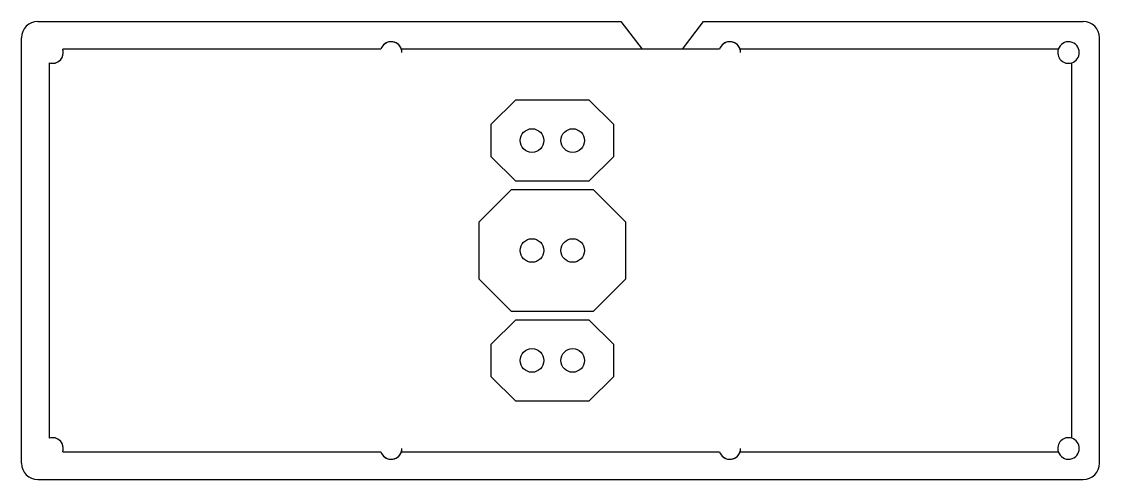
# Model space of a CAD drawing. Extents: x -132 to 132, y -56 to 56.
import ezdxf

# ---------------------------------------------------------------- set-up
doc = ezdxf.new("R2010")
doc.units = 0
doc.layers.get('0').update_dxf_attribs({"linetype": 'continuous'})

# ---------------------------------------------------------------- blocks, each defined once
blk = doc.blocks.new('SHAPE')
at = {"color": 0}
for p, q in [((-128.43, 56.23), (14.83, 56.23)), ((14.83, 56.23), (20.05, 49.42)), ((29.95, 49.42), (35.17, 56.23)), ((35.17, 56.23), (128.43, 56.23)), ((-132.43, -52.23), (-132.43, 52.23)), ((132.43, -52.23), (132.43, 52.23)), ((-44.13, 49.42), (-122.3, 49.42)), ((20.05, 49.42), (-39.08, 49.42)), ((39.08, 49.42), (-39.08, 49.42)), ((39.08, 49.42), (29.95, 49.42)), ((122.3, 49.42), (44.13, 49.42)), ((-125.62, 46.1), (-125.62, -46.1)), ((125.62, -46.1), (125.62, 46.1)), ((-17, 31), (-11, 37)), ((-11, 37), (7, 37)), ((7, 37), (13, 31)), ((-17, 23), (-17, 31)), ((13, 31), (13, 23)), ((-11, 17), (-17, 23)), ((13, 23), (7, 17)), ((7, 17), (-11, 17)), ((-20, 7), (-12, 15)), ((-12, 15), (8, 15)), ((8, 15), (16, 7)), ((-20, -7), (-20, 7)), ((16, 7), (16, -7)), ((-12, -15), (-20, -7)), ((16, -7), (8, -15)), ((8, -15), (-12, -15)), ((-17, -23), (-11, -17)), ((-11, -17), (7, -17)), ((7, -17), (13, -23)), ((-17, -31), (-17, -23)), ((13, -23), (13, -31)), ((-11, -37), (-17, -31)), ((13, -31), (7, -37)), ((7, -37), (-11, -37)), ((-122.3, -49.42), (-44.13, -49.42)), ((-39.08, -49.42), (39.08, -49.42)), ((44.13, -49.42), (122.3, -49.42)), ((-128.43, -56.23), (128.43, -56.23))]:
    blk.add_line(p, q, dxfattribs=at)
for centre in [(-7, 27), (3, 27), (-7, 0), (3, 0), (-7, -27), (3, -27)]:
    blk.add_circle(centre, 2.9, dxfattribs=at)
for centre, radius, start, end in [((-128.43, 52.23), 4, 90, 180), ((128.43, 52.23), 4, 0, 90), ((-41.61, 48.62), 2.65, 17.571, 162.429), ((-41.61, 48.62), 2.65, 0, 162.429), ((41.61, 48.62), 2.65, 17.571, 162.429), ((41.61, 48.62), 2.65, 0, 162.429), ((124.83, 48.62), 2.65, 0, 162.429), ((-124.83, 48.62), 2.65, -107.571, 17.571), ((-124.83, 48.62), 2.65, -107.571, 0), ((-124.83, 48.62), 2.65, 0, 17.571), ((-41.61, 48.62), 2.65, 0, 17.571), ((41.61, 48.62), 2.65, 0, 17.571), ((124.83, 48.62), 2.65, 162.429, -72.429), ((124.83, 48.62), 2.65, -72.429, 0), ((-124.83, -48.62), 2.65, -17.571, 107.571), ((-124.83, -48.62), 2.65, 0, 107.571), ((124.83, -48.62), 2.65, 72.429, -162.429), ((124.83, -48.62), 2.65, 0, 72.429), ((-124.83, -48.62), 2.65, -17.571, 0), ((-41.61, -48.62), 2.65, -162.429, 0), ((-41.61, -48.62), 2.65, -162.429, -17.571), ((-41.61, -48.62), 2.65, -17.571, 0), ((41.61, -48.62), 2.65, -162.429, 0), ((41.61, -48.62), 2.65, -162.429, -17.571), ((41.61, -48.62), 2.65, -17.571, 0), ((124.83, -48.62), 2.65, -162.429, 0), ((-128.43, -52.23), 4, -180, -90), ((128.43, -52.23), 4, -90, 0)]:
    blk.add_arc(centre, radius, start, end, dxfattribs=at)

msp = doc.modelspace()

# ---------------------------------------------------------------- block references
msp.add_blockref('SHAPE', (0, 0))

doc.saveas('drawing.dxf')
